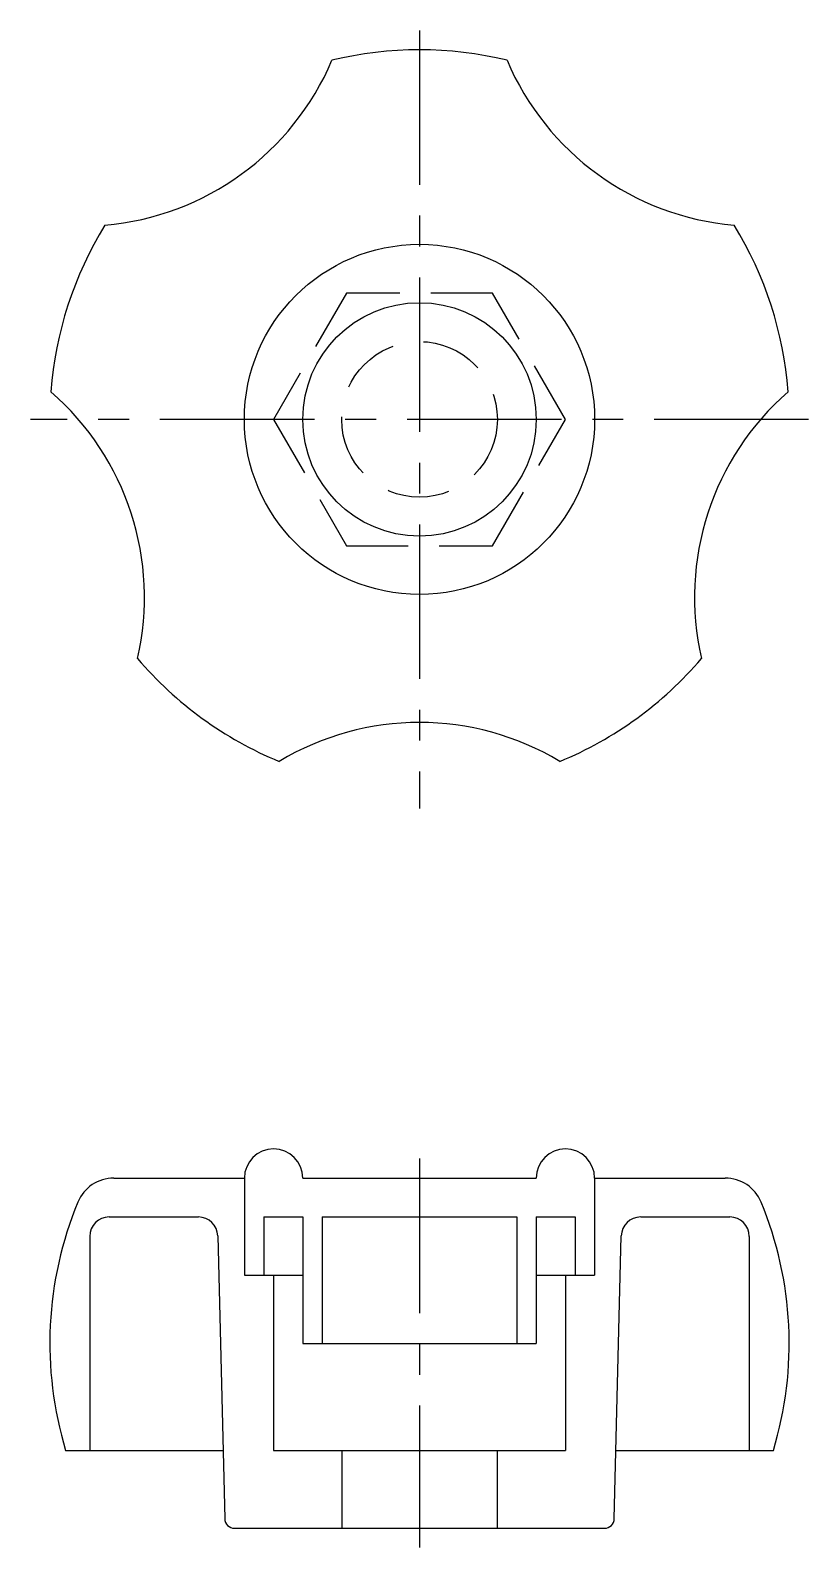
# Model space of a CAD drawing. Extents: x 10 to 153, y 10 to 151.
# Drawn here: x 113 to 153, y 73 to 151 of the extents above; entities outside this region: 2.
import ezdxf

# ---------------------------------------------------------------- set-up
doc = ezdxf.new("R2010")
doc.units = 0
doc.header["$LTSCALE"] = 0.25
doc.linetypes.add('CENTER', pattern=[50.8, 31.75, -6.35, 6.35, -6.35])
doc.linetypes.add('DASHED', pattern=[19.05, 12.7, -6.35])
doc.layers.get('0').update_dxf_attribs({"linetype": 'CONTINUOUS'})
doc.layers.add('CENTER', color=1, linetype='CENTER')

msp = doc.modelspace()

# ---------------------------------------------------------------- linework, layer by layer
at = {"color": 3, "linetype": 'DASHED'}
for p, q in [((129.282, 137.46), (125.532, 130.965)), ((136.782, 137.46), (129.282, 137.46)), ((140.532, 130.965), (136.782, 137.46)), ((125.532, 130.965), (129.282, 124.47)), ((136.782, 124.47), (140.532, 130.965)), ((129.282, 124.47), (136.782, 124.47))]:
    msp.add_line(p, q, dxfattribs=at)
at = {"color": 7, "linetype": 'CONTINUOUS'}
for p, q in [((117.323, 91.966), (124.032, 91.966)), ((119, 91.966), (119, 91.966)), ((120.678, 91.966), (120.678, 91.966)), ((124.032, 91.966), (124.032, 86.966)), ((127.032, 91.966), (139.032, 91.966)), ((142.032, 91.966), (148.74, 91.966)), ((142.032, 91.966), (142.032, 86.966)), ((117.085, 89.966), (121.665, 89.966)), ((125.032, 89.966), (127.032, 89.966)), ((125.032, 89.966), (125.032, 86.966)), ((127.032, 89.966), (127.032, 83.466)), ((128.032, 89.966), (128.032, 83.466)), ((128.032, 89.966), (138.032, 89.966)), ((138.032, 89.966), (138.032, 83.466)), ((139.032, 89.966), (139.032, 83.466)), ((139.032, 89.966), (141.032, 89.966)), ((141.032, 89.966), (141.032, 86.966)), ((144.399, 89.966), (148.978, 89.966)), ((116.085, 88.966), (116.085, 77.966)), ((122.664, 88.992), (123.019, 74.453)), ((143.044, 74.453), (143.399, 88.992)), ((149.978, 88.966), (149.978, 77.966)), ((124.032, 86.966), (127.032, 86.966)), ((125.532, 86.966), (125.532, 77.966)), ((139.032, 86.966), (142.032, 86.966)), ((140.532, 86.966), (140.532, 77.966)), ((127.032, 83.466), (139.032, 83.466)), ((114.845, 77.966), (122.927, 77.966)), ((125.532, 77.966), (140.532, 77.966)), ((129.032, 77.966), (129.032, 73.966)), ((137.032, 73.966), (137.032, 77.966)), ((143.136, 77.966), (151.218, 77.966)), ((123.519, 73.966), (142.545, 73.966))]:
    msp.add_line(p, q, dxfattribs=at)
for radius in [9, 6]:
    msp.add_circle((133.032, 130.965), radius, dxfattribs=at)
at = {"color": 3, "linetype": 'DASHED'}
msp.add_circle((133.032, 130.965), 4, dxfattribs=at)
at = {"color": 7, "linetype": 'CONTINUOUS'}
for centre, radius, start, end in [((133.032, 130.965), 19, 76.29977, 103.70023), ((115.645, 154.896), 14, 275.00448, 336.99552), ((150.418, 154.896), 14, 203.00448, 264.99552), ((133.032, 130.965), 19, 148.29977, 175.70023), ((133.032, 130.965), 19, 4.29977, 31.70023), ((104.899, 121.824), 14, 347.00448, 48.99552), ((161.164, 121.824), 14, 131.00448, 192.99552), ((133.032, 130.965), 19, 220.29977, 247.70023), ((133.032, 130.965), 19, 292.29977, 319.70023), ((133.032, 101.385), 14, 59.00448, 120.99552), ((125.532, 91.966), 1.5, 0, 180), ((140.532, 91.966), 1.5, 0, 180), ((117.323, 89.966), 2, 90, 157.52049), ((148.74, 89.966), 2, 22.47951, 90), ((133.032, 83.466), 19, 157.52049, 196.82645), ((133.032, 83.466), 19, 343.17355, 22.47951), ((117.085, 88.966), 1, 90, 180), ((121.665, 88.966), 1, 1.50001, 90), ((144.399, 88.966), 1, 90, 178.49999), ((148.978, 88.966), 1, 0, 90), ((123.519, 74.466), 0.5, 181.5, 270), ((142.545, 74.466), 0.5, 270, 358.5)]:
    msp.add_arc(centre, radius, start, end, dxfattribs=at)
at = {"layer": 'CENTER', "color": 1, "linetype": 'CENTER'}
for p, q in [((133.032, 150.965), (133.032, 110.965)), ((153.032, 130.965), (113.032, 130.965)), ((133.032, 92.966), (133.032, 72.966))]:
    msp.add_line(p, q, dxfattribs=at)

# ---------------------------------------------------------------- texts
at = {"color": 7, "linetype": 'CONTINUOUS'}
for s, p in [('SKN 8', (10, 25)), ('SKN08', (10, 10))]:
    msp.add_text(s, height=4, dxfattribs=at).set_placement(p)

doc.saveas('drawing.dxf')
